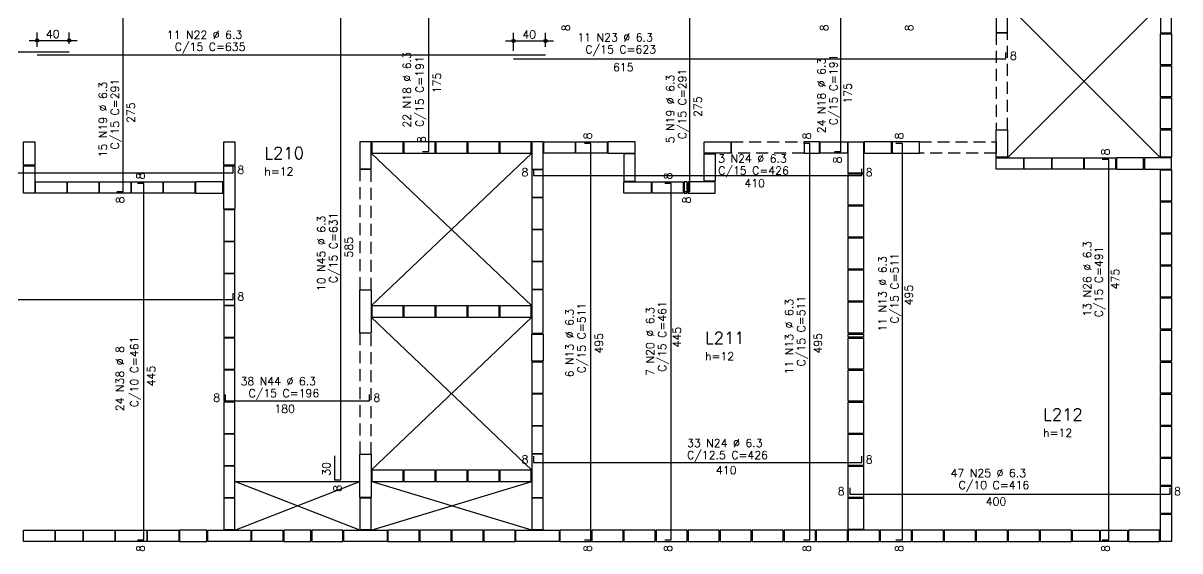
# Model space of a CAD drawing. Extents: x -1 to 121, y -1 to 86.
# Drawn here: x 47.31 to 76.21, y 49.17 to 62.34 of the extents above; entities that cross this region are included whole.
import ezdxf

# ---------------------------------------------------------------- set-up
doc = ezdxf.new("R2010")
doc.units = 0
doc.header["$MEASUREMENT"] = 0
doc.linetypes.add('ESTILO_TQS_0001', pattern=[0.45, 0.3, -0.15])
for name, color, linetype in [('PENA_01', 1, 'CONTINUOUS'), ('PENA_02', 2, 'CONTINUOUS'), ('PENA_03', 3, 'CONTINUOUS'), ('PENA_05', 5, 'CONTINUOUS')]:
    doc.layers.add(name, color=color, linetype=linetype)
doc.styles.get("Standard").update_dxf_attribs({"font": 'ROMANS.SHX'})

msp = doc.modelspace()

# ---------------------------------------------------------------- linework, layer by layer
at = {"layer": 'PENA_01', "linetype": 'Continuous'}
for p, q in [((71.624, 62.781), (71.624, 62.101)), ((71.904, 62.101), (71.904, 62.781)), ((75.724, 62.781), (75.724, 62.101)), ((76.004, 62.101), (76.004, 62.781)), ((47.464, 61.912), (48.664, 61.912)), ((47.664, 61.751), (47.664, 62.112)), ((48.464, 61.824), (48.464, 62.112)), ((59.364, 61.9), (60.564, 61.9)), ((59.564, 61.651), (59.564, 62.1)), ((60.364, 61.751), (60.364, 62.1)), ((71.624, 62.101), (71.904, 62.101)), ((75.724, 62.101), (76.004, 62.101)), ((75.724, 61.301), (75.724, 62.081)), ((75.724, 62.081), (76.004, 62.081)), ((76.004, 62.081), (76.004, 61.301)), ((76.004, 61.301), (75.724, 61.301)), ((75.724, 60.501), (75.724, 61.281)), ((75.724, 61.281), (76.004, 61.281)), ((76.004, 61.281), (76.004, 60.501)), ((76.004, 60.501), (75.724, 60.501)), ((75.724, 59.701), (75.724, 60.481)), ((75.724, 60.481), (76.004, 60.481)), ((76.004, 60.481), (76.004, 59.701)), ((71.624, 59.001), (71.624, 59.681)), ((71.624, 59.681), (71.904, 59.681)), ((71.904, 59.681), (71.904, 59.001)), ((76.004, 59.701), (75.724, 59.701)), ((75.724, 59.001), (75.724, 59.681)), ((75.724, 59.681), (76.004, 59.681)), ((76.004, 59.681), (76.004, 59.001)), ((47.324, 58.801), (47.324, 59.381)), ((47.324, 59.381), (47.604, 59.381)), ((47.604, 59.381), (47.604, 58.801)), ((52.324, 58.801), (52.324, 59.381)), ((52.324, 59.381), (52.604, 59.381)), ((52.604, 59.381), (52.604, 58.801)), ((55.724, 59.381), (55.724, 58.701)), ((56.004, 59.381), (55.724, 59.381)), ((56.004, 58.701), (56.004, 59.381)), ((56.804, 59.381), (56.024, 59.381)), ((56.024, 59.381), (56.024, 59.101)), ((56.804, 59.101), (56.804, 59.381)), ((57.604, 59.381), (56.824, 59.381)), ((56.824, 59.381), (56.824, 59.101)), ((57.604, 59.101), (57.604, 59.381)), ((58.404, 59.381), (57.624, 59.381)), ((57.624, 59.381), (57.624, 59.101)), ((58.404, 59.101), (58.404, 59.381)), ((59.204, 59.381), (58.424, 59.381)), ((58.424, 59.381), (58.424, 59.101)), ((59.204, 59.101), (59.204, 59.381)), ((60.004, 59.381), (59.224, 59.381)), ((59.224, 59.381), (59.224, 59.101)), ((60.004, 59.101), (60.004, 59.381)), ((60.024, 59.381), (60.024, 58.701)), ((60.304, 59.381), (60.024, 59.381)), ((60.304, 58.701), (60.304, 59.381)), ((60.324, 59.381), (61.104, 59.381)), ((60.324, 59.101), (60.324, 59.381)), ((61.104, 59.381), (61.104, 59.101)), ((61.124, 59.381), (61.904, 59.381)), ((61.124, 59.101), (61.124, 59.381)), ((61.904, 59.381), (61.904, 59.101)), ((62.604, 59.381), (61.924, 59.381)), ((61.924, 59.381), (61.924, 59.101)), ((62.604, 59.101), (62.604, 59.381)), ((64.324, 59.381), (65.004, 59.381)), ((64.324, 59.101), (64.324, 59.381)), ((65.004, 59.381), (65.004, 59.101)), ((67.204, 59.381), (66.824, 59.381)), ((66.824, 59.381), (66.824, 59.101)), ((67.204, 59.101), (67.204, 59.381)), ((67.224, 59.381), (67.904, 59.381)), ((67.224, 59.101), (67.224, 59.381)), ((67.904, 59.381), (67.904, 59.101)), ((67.924, 58.601), (67.924, 59.381)), ((67.924, 59.381), (68.304, 59.381)), ((68.304, 59.381), (68.304, 58.601)), ((69.004, 59.381), (68.324, 59.381)), ((68.324, 59.381), (68.324, 59.101)), ((69.004, 59.101), (69.004, 59.381)), ((69.704, 59.381), (69.024, 59.381)), ((69.024, 59.381), (69.024, 59.101)), ((69.704, 59.101), (69.704, 59.381)), ((56.024, 59.101), (56.804, 59.101)), ((56.824, 59.101), (57.604, 59.101)), ((57.624, 59.101), (58.404, 59.101)), ((58.424, 59.101), (59.204, 59.101)), ((59.224, 59.101), (60.004, 59.101)), ((61.104, 59.101), (60.324, 59.101)), ((61.904, 59.101), (61.124, 59.101)), ((61.924, 59.101), (62.604, 59.101)), ((62.324, 59.081), (62.324, 58.401)), ((62.604, 59.081), (62.324, 59.081)), ((62.604, 58.401), (62.604, 59.081)), ((65.004, 59.101), (64.324, 59.101)), ((64.324, 58.401), (64.324, 59.081)), ((64.324, 59.081), (64.604, 59.081)), ((64.604, 59.081), (64.604, 58.401)), ((66.824, 59.101), (67.204, 59.101)), ((67.904, 59.101), (67.224, 59.101)), ((68.324, 59.101), (69.004, 59.101)), ((69.024, 59.101), (69.704, 59.101)), ((71.904, 59.001), (71.624, 59.001)), ((71.624, 58.981), (72.304, 58.981)), ((71.624, 58.701), (71.624, 58.981)), ((72.304, 58.981), (72.304, 58.701)), ((72.324, 58.981), (73.004, 58.981)), ((72.324, 58.701), (72.324, 58.981)), ((73.004, 58.981), (73.004, 58.701)), ((73.024, 58.981), (73.804, 58.981)), ((73.024, 58.701), (73.024, 58.981)), ((73.804, 58.981), (73.804, 58.701)), ((73.824, 58.981), (74.604, 58.981)), ((73.824, 58.701), (73.824, 58.981)), ((74.604, 58.981), (74.604, 58.701)), ((75.304, 58.981), (74.624, 58.981)), ((74.624, 58.981), (74.624, 58.701)), ((75.304, 58.701), (75.304, 58.981)), ((76.004, 58.981), (75.324, 58.981)), ((75.324, 58.981), (75.324, 58.701)), ((76.004, 59.001), (75.724, 59.001)), ((76.004, 58.701), (76.004, 58.981)), ((47.604, 58.801), (47.324, 58.801)), ((47.324, 58.101), (47.324, 58.781)), ((47.324, 58.781), (47.604, 58.781)), ((47.604, 58.781), (47.604, 58.101)), ((52.604, 58.801), (52.324, 58.801)), ((52.324, 57.701), (52.324, 58.781)), ((52.324, 58.781), (52.604, 58.781)), ((52.604, 58.781), (52.604, 57.701)), ((55.724, 58.701), (56.004, 58.701)), ((60.024, 58.701), (60.304, 58.701)), ((60.024, 58.681), (60.024, 58.001)), ((60.304, 58.681), (60.024, 58.681)), ((60.304, 58.001), (60.304, 58.681)), ((72.304, 58.701), (71.624, 58.701)), ((73.004, 58.701), (72.324, 58.701)), ((73.804, 58.701), (73.024, 58.701)), ((74.604, 58.701), (73.824, 58.701)), ((74.624, 58.701), (75.304, 58.701)), ((75.324, 58.701), (76.004, 58.701)), ((75.724, 57.901), (75.724, 58.681)), ((75.724, 58.681), (76.004, 58.681)), ((76.004, 58.681), (76.004, 57.901)), ((47.624, 58.101), (47.624, 58.381)), ((47.624, 58.381), (48.404, 58.381)), ((48.404, 58.381), (48.404, 58.101)), ((48.424, 58.101), (48.424, 58.381)), ((48.424, 58.381), (49.204, 58.381)), ((49.204, 58.381), (49.204, 58.101)), ((49.224, 58.101), (49.224, 58.381)), ((49.224, 58.381), (50.004, 58.381)), ((50.004, 58.381), (50.004, 58.101)), ((50.024, 58.101), (50.024, 58.381)), ((50.024, 58.381), (50.804, 58.381)), ((50.804, 58.381), (50.804, 58.101)), ((50.824, 58.101), (50.824, 58.381)), ((50.824, 58.381), (51.604, 58.381)), ((51.604, 58.381), (51.604, 58.101)), ((52.304, 58.381), (51.624, 58.381)), ((51.624, 58.381), (51.624, 58.101)), ((52.304, 58.101), (52.304, 58.381)), ((62.324, 58.401), (62.604, 58.401)), ((62.324, 58.381), (63.004, 58.381)), ((62.324, 58.101), (62.324, 58.381)), ((63.004, 58.381), (63.004, 58.101)), ((63.024, 58.381), (63.804, 58.381)), ((63.024, 58.101), (63.024, 58.381)), ((63.804, 58.381), (63.804, 58.101)), ((63.904, 58.381), (63.824, 58.381)), ((63.824, 58.381), (63.824, 58.101)), ((63.904, 58.101), (63.904, 58.381)), ((64.604, 58.381), (63.924, 58.381)), ((63.924, 58.381), (63.924, 58.101)), ((64.604, 58.401), (64.324, 58.401)), ((64.604, 58.101), (64.604, 58.381)), ((68.304, 58.601), (67.924, 58.601)), ((67.924, 57.801), (67.924, 58.581)), ((67.924, 58.581), (68.304, 58.581)), ((68.304, 58.581), (68.304, 57.801)), ((47.604, 58.101), (47.324, 58.101)), ((48.404, 58.101), (47.624, 58.101)), ((49.204, 58.101), (48.424, 58.101)), ((50.004, 58.101), (49.224, 58.101)), ((50.804, 58.101), (50.024, 58.101)), ((51.604, 58.101), (50.824, 58.101)), ((51.624, 58.101), (52.304, 58.101)), ((63.004, 58.101), (62.324, 58.101)), ((63.804, 58.101), (63.024, 58.101)), ((63.824, 58.101), (63.904, 58.101)), ((63.924, 58.101), (64.604, 58.101)), ((60.024, 58.001), (60.304, 58.001)), ((60.024, 57.981), (60.024, 57.201)), ((60.304, 57.981), (60.024, 57.981)), ((60.304, 57.201), (60.304, 57.981)), ((68.304, 57.801), (67.924, 57.801)), ((76.004, 57.901), (75.724, 57.901)), ((75.724, 57.101), (75.724, 57.881)), ((75.724, 57.881), (76.004, 57.881)), ((76.004, 57.881), (76.004, 57.101)), ((52.604, 57.701), (52.324, 57.701)), ((52.324, 57.681), (52.324, 56.901)), ((52.604, 57.681), (52.324, 57.681)), ((52.604, 56.901), (52.604, 57.681)), ((67.924, 57.001), (67.924, 57.781)), ((67.924, 57.781), (68.304, 57.781)), ((68.304, 57.781), (68.304, 57.001)), ((60.024, 57.201), (60.304, 57.201)), ((60.024, 57.181), (60.024, 56.401)), ((60.304, 57.181), (60.024, 57.181)), ((60.304, 56.401), (60.304, 57.181)), ((68.304, 57.001), (67.924, 57.001)), ((67.924, 56.201), (67.924, 56.981)), ((67.924, 56.981), (68.304, 56.981)), ((68.304, 56.981), (68.304, 56.201)), ((76.004, 57.101), (75.724, 57.101)), ((75.724, 56.301), (75.724, 57.081)), ((75.724, 57.081), (76.004, 57.081)), ((76.004, 57.081), (76.004, 56.301)), ((52.324, 56.901), (52.604, 56.901)), ((52.324, 56.881), (52.324, 56.101)), ((52.604, 56.881), (52.324, 56.881)), ((52.604, 56.101), (52.604, 56.881)), ((60.024, 56.401), (60.304, 56.401)), ((60.024, 56.381), (60.024, 55.701)), ((60.304, 56.381), (60.024, 56.381)), ((60.304, 55.701), (60.304, 56.381)), ((52.324, 56.101), (52.604, 56.101)), ((52.324, 56.081), (52.324, 55.301)), ((52.604, 56.081), (52.324, 56.081)), ((52.604, 55.301), (52.604, 56.081)), ((68.304, 56.201), (67.924, 56.201)), ((67.924, 55.401), (67.924, 56.181)), ((67.924, 56.181), (68.304, 56.181)), ((68.304, 56.181), (68.304, 55.401)), ((76.004, 56.301), (75.724, 56.301)), ((75.724, 55.501), (75.724, 56.281)), ((75.724, 56.281), (76.004, 56.281)), ((76.004, 56.281), (76.004, 55.501)), ((55.724, 54.601), (55.724, 55.681)), ((55.724, 55.681), (56.004, 55.681)), ((56.004, 55.681), (56.004, 54.601)), ((60.024, 55.701), (60.304, 55.701)), ((60.024, 55.681), (60.024, 54.601)), ((60.304, 55.681), (60.024, 55.681)), ((60.304, 54.601), (60.304, 55.681)), ((76.004, 55.501), (75.724, 55.501)), ((75.724, 54.701), (75.724, 55.481)), ((75.724, 55.481), (76.004, 55.481)), ((76.004, 55.481), (76.004, 54.701)), ((52.324, 55.301), (52.604, 55.301)), ((52.324, 55.281), (52.324, 54.501)), ((52.604, 55.281), (52.324, 55.281)), ((52.604, 54.501), (52.604, 55.281)), ((56.804, 55.281), (56.024, 55.281)), ((56.024, 55.281), (56.024, 55.001)), ((56.804, 55.001), (56.804, 55.281)), ((57.604, 55.281), (56.824, 55.281)), ((56.824, 55.281), (56.824, 55.001)), ((57.604, 55.001), (57.604, 55.281)), ((58.404, 55.281), (57.624, 55.281)), ((57.624, 55.281), (57.624, 55.001)), ((58.404, 55.001), (58.404, 55.281)), ((59.204, 55.281), (58.424, 55.281)), ((58.424, 55.281), (58.424, 55.001)), ((59.204, 55.001), (59.204, 55.281)), ((60.004, 55.281), (59.224, 55.281)), ((59.224, 55.281), (59.224, 55.001)), ((60.004, 55.001), (60.004, 55.281)), ((68.304, 55.401), (67.924, 55.401)), ((67.924, 54.601), (67.924, 55.381)), ((67.924, 55.381), (68.304, 55.381)), ((68.304, 55.381), (68.304, 54.601)), ((56.024, 55.001), (56.804, 55.001)), ((56.824, 55.001), (57.604, 55.001)), ((57.624, 55.001), (58.404, 55.001)), ((58.424, 55.001), (59.204, 55.001)), ((59.224, 55.001), (60.004, 55.001)), ((76.004, 54.701), (75.724, 54.701)), ((75.724, 53.901), (75.724, 54.681)), ((75.724, 54.681), (76.004, 54.681)), ((76.004, 54.681), (76.004, 53.901)), ((52.324, 54.501), (52.604, 54.501)), ((52.324, 54.481), (52.324, 53.701)), ((52.604, 54.481), (52.324, 54.481)), ((52.604, 53.701), (52.604, 54.481)), ((56.004, 54.601), (55.724, 54.601)), ((60.024, 54.601), (60.304, 54.601)), ((60.024, 53.901), (60.024, 54.581)), ((60.024, 54.581), (60.304, 54.581)), ((60.304, 54.581), (60.304, 53.901)), ((68.304, 54.601), (67.924, 54.601)), ((67.924, 54.501), (67.924, 54.581)), ((67.924, 54.581), (68.304, 54.581)), ((68.304, 54.501), (67.924, 54.501)), ((67.924, 53.701), (67.924, 54.481)), ((67.924, 54.481), (68.304, 54.481)), ((68.304, 54.581), (68.304, 54.501)), ((68.304, 54.481), (68.304, 53.701)), ((60.304, 53.901), (60.024, 53.901)), ((60.024, 53.881), (60.024, 53.101)), ((60.304, 53.881), (60.024, 53.881)), ((60.304, 53.101), (60.304, 53.881)), ((76.004, 53.901), (75.724, 53.901)), ((75.724, 53.101), (75.724, 53.881)), ((75.724, 53.881), (76.004, 53.881)), ((76.004, 53.881), (76.004, 53.101)), ((52.324, 53.701), (52.604, 53.701)), ((52.324, 53.681), (52.324, 52.901)), ((52.604, 53.681), (52.324, 53.681)), ((52.604, 52.901), (52.604, 53.681)), ((68.304, 53.701), (67.924, 53.701)), ((67.924, 52.901), (67.924, 53.681)), ((67.924, 53.681), (68.304, 53.681)), ((68.304, 53.681), (68.304, 52.901)), ((52.324, 52.901), (52.604, 52.901)), ((52.324, 52.881), (52.324, 52.101)), ((52.604, 52.881), (52.324, 52.881)), ((52.604, 52.101), (52.604, 52.881)), ((60.024, 53.101), (60.304, 53.101)), ((60.024, 53.081), (60.024, 52.301)), ((60.304, 53.081), (60.024, 53.081)), ((60.304, 52.301), (60.304, 53.081)), ((68.304, 52.901), (67.924, 52.901)), ((67.924, 52.101), (67.924, 52.881)), ((67.924, 52.881), (68.304, 52.881)), ((68.304, 52.881), (68.304, 52.101)), ((76.004, 53.101), (75.724, 53.101)), ((75.724, 52.301), (75.724, 53.081)), ((75.724, 53.081), (76.004, 53.081)), ((76.004, 53.081), (76.004, 52.301)), ((52.324, 52.101), (52.604, 52.101)), ((52.324, 52.081), (52.324, 51.301)), ((52.604, 52.081), (52.324, 52.081)), ((52.604, 51.301), (52.604, 52.081)), ((60.024, 52.301), (60.304, 52.301)), ((60.024, 52.281), (60.024, 51.601)), ((60.304, 52.281), (60.024, 52.281)), ((60.304, 51.601), (60.304, 52.281)), ((68.304, 52.101), (67.924, 52.101)), ((67.924, 51.301), (67.924, 52.081)), ((67.924, 52.081), (68.304, 52.081)), ((68.304, 52.081), (68.304, 51.301)), ((76.004, 52.301), (75.724, 52.301)), ((75.724, 51.501), (75.724, 52.281)), ((75.724, 52.281), (76.004, 52.281)), ((76.004, 52.281), (76.004, 51.501)), ((55.724, 50.501), (55.724, 51.581)), ((55.724, 51.581), (56.004, 51.581)), ((56.004, 51.581), (56.004, 50.501)), ((60.024, 51.601), (60.304, 51.601)), ((60.024, 51.581), (60.024, 50.501)), ((60.304, 51.581), (60.024, 51.581)), ((60.304, 50.501), (60.304, 51.581)), ((76.004, 51.501), (75.724, 51.501)), ((75.724, 50.801), (75.724, 51.481)), ((75.724, 51.481), (76.004, 51.481)), ((76.004, 51.481), (76.004, 50.801)), ((52.324, 51.301), (52.604, 51.301)), ((52.324, 51.281), (52.324, 50.501)), ((52.604, 51.281), (52.324, 51.281)), ((52.604, 50.501), (52.604, 51.281)), ((56.804, 51.181), (56.024, 51.181)), ((56.024, 51.181), (56.024, 50.901)), ((56.804, 50.901), (56.804, 51.181)), ((57.604, 51.181), (56.824, 51.181)), ((56.824, 51.181), (56.824, 50.901)), ((57.604, 50.901), (57.604, 51.181)), ((58.404, 51.181), (57.624, 51.181)), ((57.624, 51.181), (57.624, 50.901)), ((58.404, 50.901), (58.404, 51.181)), ((59.204, 51.181), (58.424, 51.181)), ((58.424, 51.181), (58.424, 50.901)), ((59.204, 50.901), (59.204, 51.181)), ((60.004, 51.181), (59.224, 51.181)), ((59.224, 51.181), (59.224, 50.901)), ((60.004, 50.901), (60.004, 51.181)), ((68.304, 51.301), (67.924, 51.301)), ((67.924, 50.501), (67.924, 51.281)), ((67.924, 51.281), (68.304, 51.281)), ((68.304, 51.281), (68.304, 50.501)), ((56.024, 50.901), (56.804, 50.901)), ((56.824, 50.901), (57.604, 50.901)), ((57.624, 50.901), (58.404, 50.901)), ((58.424, 50.901), (59.204, 50.901)), ((59.224, 50.901), (60.004, 50.901)), ((76.004, 50.801), (75.724, 50.801)), ((75.724, 50.101), (75.724, 50.781)), ((75.724, 50.781), (76.004, 50.781)), ((76.004, 50.781), (76.004, 50.101)), ((52.324, 50.501), (52.604, 50.501)), ((52.324, 50.481), (52.324, 49.701)), ((52.604, 50.481), (52.324, 50.481)), ((52.604, 49.701), (52.604, 50.481)), ((56.004, 50.501), (55.724, 50.501)), ((55.724, 50.481), (55.724, 49.701)), ((56.004, 50.481), (55.724, 50.481)), ((56.004, 49.701), (56.004, 50.481)), ((60.024, 50.501), (60.304, 50.501)), ((60.024, 50.481), (60.024, 49.701)), ((60.304, 50.481), (60.024, 50.481)), ((60.304, 49.701), (60.304, 50.481)), ((68.304, 50.501), (67.924, 50.501)), ((67.924, 49.701), (67.924, 50.481)), ((67.924, 50.481), (68.304, 50.481)), ((68.304, 50.481), (68.304, 49.701)), ((76.004, 50.101), (75.724, 50.101)), ((75.724, 49.401), (75.724, 50.081)), ((75.724, 50.081), (76.004, 50.081)), ((76.004, 50.081), (76.004, 49.401)), ((52.324, 49.701), (52.604, 49.701)), ((55.724, 49.701), (56.004, 49.701)), ((60.024, 49.701), (60.304, 49.701)), ((68.304, 49.701), (67.924, 49.701)), ((47.324, 49.681), (48.104, 49.681)), ((47.324, 49.401), (47.324, 49.681)), ((48.104, 49.681), (48.104, 49.401)), ((48.124, 49.681), (48.804, 49.681)), ((48.124, 49.401), (48.124, 49.681)), ((48.804, 49.681), (48.804, 49.401)), ((48.824, 49.681), (49.604, 49.681)), ((48.824, 49.401), (48.824, 49.681)), ((49.604, 49.681), (49.604, 49.401)), ((49.624, 49.681), (50.404, 49.681)), ((49.624, 49.401), (49.624, 49.681)), ((50.404, 49.681), (50.404, 49.401)), ((50.424, 49.681), (51.204, 49.681)), ((50.424, 49.401), (50.424, 49.681)), ((51.204, 49.681), (51.204, 49.401)), ((51.904, 49.681), (51.224, 49.681)), ((51.224, 49.681), (51.224, 49.401)), ((51.904, 49.401), (51.904, 49.681)), ((51.924, 49.401), (51.924, 49.681)), ((51.924, 49.681), (53.004, 49.681)), ((53.004, 49.681), (53.004, 49.401)), ((53.024, 49.681), (53.804, 49.681)), ((53.024, 49.401), (53.024, 49.681)), ((53.804, 49.681), (53.804, 49.401)), ((54.504, 49.681), (53.824, 49.681)), ((53.824, 49.681), (53.824, 49.401)), ((54.504, 49.401), (54.504, 49.681)), ((55.304, 49.681), (54.524, 49.681)), ((54.524, 49.681), (54.524, 49.401)), ((55.304, 49.401), (55.304, 49.681)), ((55.324, 49.401), (55.324, 49.681)), ((55.324, 49.681), (56.404, 49.681)), ((56.404, 49.681), (56.404, 49.401)), ((57.204, 49.681), (56.424, 49.681)), ((56.424, 49.681), (56.424, 49.401)), ((57.204, 49.401), (57.204, 49.681)), ((58.004, 49.681), (57.224, 49.681)), ((57.224, 49.681), (57.224, 49.401)), ((58.004, 49.401), (58.004, 49.681)), ((58.804, 49.681), (58.024, 49.681)), ((58.024, 49.681), (58.024, 49.401)), ((58.804, 49.401), (58.804, 49.681)), ((59.604, 49.681), (58.824, 49.681)), ((58.824, 49.681), (58.824, 49.401)), ((59.604, 49.401), (59.604, 49.681)), ((59.624, 49.401), (59.624, 49.681)), ((59.624, 49.681), (60.704, 49.681)), ((60.704, 49.681), (60.704, 49.401)), ((61.504, 49.681), (60.724, 49.681)), ((60.724, 49.681), (60.724, 49.401)), ((61.504, 49.401), (61.504, 49.681)), ((62.304, 49.681), (61.524, 49.681)), ((61.524, 49.681), (61.524, 49.401)), ((62.304, 49.401), (62.304, 49.681)), ((63.104, 49.681), (62.324, 49.681)), ((62.324, 49.681), (62.324, 49.401)), ((63.104, 49.401), (63.104, 49.681)), ((63.904, 49.681), (63.124, 49.681)), ((63.124, 49.681), (63.124, 49.401)), ((63.904, 49.401), (63.904, 49.681)), ((64.704, 49.681), (63.924, 49.681)), ((63.924, 49.681), (63.924, 49.401)), ((64.704, 49.401), (64.704, 49.681)), ((65.504, 49.681), (64.724, 49.681)), ((64.724, 49.681), (64.724, 49.401)), ((65.504, 49.401), (65.504, 49.681)), ((66.304, 49.681), (65.524, 49.681)), ((65.524, 49.681), (65.524, 49.401)), ((66.304, 49.401), (66.304, 49.681)), ((67.104, 49.681), (66.324, 49.681)), ((66.324, 49.681), (66.324, 49.401)), ((67.104, 49.401), (67.104, 49.681)), ((67.904, 49.681), (67.124, 49.681)), ((67.124, 49.681), (67.124, 49.401)), ((67.904, 49.401), (67.904, 49.681)), ((68.704, 49.681), (67.924, 49.681)), ((67.924, 49.681), (67.924, 49.401)), ((68.704, 49.401), (68.704, 49.681)), ((69.504, 49.681), (68.724, 49.681)), ((68.724, 49.681), (68.724, 49.401)), ((69.504, 49.401), (69.504, 49.681)), ((70.304, 49.681), (69.524, 49.681)), ((69.524, 49.681), (69.524, 49.401)), ((70.304, 49.401), (70.304, 49.681)), ((71.104, 49.681), (70.324, 49.681)), ((70.324, 49.681), (70.324, 49.401)), ((71.104, 49.401), (71.104, 49.681)), ((71.904, 49.681), (71.124, 49.681)), ((71.124, 49.681), (71.124, 49.401)), ((71.904, 49.401), (71.904, 49.681)), ((72.704, 49.681), (71.924, 49.681)), ((71.924, 49.681), (71.924, 49.401)), ((72.704, 49.401), (72.704, 49.681)), ((73.504, 49.681), (72.724, 49.681)), ((72.724, 49.681), (72.724, 49.401)), ((73.504, 49.401), (73.504, 49.681)), ((73.524, 49.401), (73.524, 49.681)), ((73.524, 49.681), (74.204, 49.681)), ((74.204, 49.681), (74.204, 49.401)), ((74.224, 49.401), (74.224, 49.681)), ((74.224, 49.681), (74.904, 49.681)), ((74.904, 49.681), (74.904, 49.401)), ((75.704, 49.681), (74.924, 49.681)), ((74.924, 49.681), (74.924, 49.401)), ((75.704, 49.401), (75.704, 49.681)), ((48.104, 49.401), (47.324, 49.401)), ((48.804, 49.401), (48.124, 49.401)), ((49.604, 49.401), (48.824, 49.401)), ((50.404, 49.401), (49.624, 49.401)), ((51.204, 49.401), (50.424, 49.401)), ((51.224, 49.401), (51.904, 49.401)), ((53.004, 49.401), (51.924, 49.401)), ((53.804, 49.401), (53.024, 49.401)), ((53.824, 49.401), (54.504, 49.401)), ((54.524, 49.401), (55.304, 49.401)), ((56.404, 49.401), (55.324, 49.401)), ((56.424, 49.401), (57.204, 49.401)), ((57.224, 49.401), (58.004, 49.401)), ((58.024, 49.401), (58.804, 49.401)), ((58.824, 49.401), (59.604, 49.401)), ((60.704, 49.401), (59.624, 49.401)), ((60.724, 49.401), (61.504, 49.401)), ((61.524, 49.401), (62.304, 49.401)), ((62.324, 49.401), (63.104, 49.401)), ((63.124, 49.401), (63.904, 49.401)), ((63.924, 49.401), (64.704, 49.401)), ((64.724, 49.401), (65.504, 49.401)), ((65.524, 49.401), (66.304, 49.401)), ((66.324, 49.401), (67.104, 49.401)), ((67.124, 49.401), (67.904, 49.401)), ((67.924, 49.401), (68.704, 49.401)), ((68.724, 49.401), (69.504, 49.401)), ((69.524, 49.401), (70.304, 49.401)), ((70.324, 49.401), (71.104, 49.401)), ((71.124, 49.401), (71.904, 49.401)), ((71.924, 49.401), (72.704, 49.401)), ((72.724, 49.401), (73.504, 49.401)), ((74.204, 49.401), (73.524, 49.401)), ((74.904, 49.401), (74.224, 49.401)), ((74.924, 49.401), (75.704, 49.401)), ((76.004, 49.401), (75.724, 49.401))]:
    msp.add_line(p, q, dxfattribs=at)
at = {"layer": 'PENA_01', "linetype": 'ESTILO_TQS_0001'}
for points in [[(71.624, 62.101), (71.624, 59.681), (71.904, 59.681), (71.904, 62.101), (71.624, 62.101)], [(65.004, 59.381), (66.824, 59.381), (66.824, 59.101), (65.004, 59.101), (65.004, 59.381)], [(69.704, 59.381), (71.624, 59.381), (71.624, 59.101), (69.704, 59.101), (69.704, 59.381)], [(55.724, 58.701), (55.724, 55.681), (56.004, 55.681), (56.004, 58.701), (55.724, 58.701)], [(55.724, 54.601), (55.724, 51.581), (56.004, 51.581), (56.004, 54.601), (55.724, 54.601)]]:
    msp.add_lwpolyline(points, dxfattribs=at)
at = {"layer": 'PENA_02', "linetype": 'Continuous'}
for centre, radius in [((47.664, 61.912), 0.04), ((47.664, 61.912), 0.02), ((48.464, 61.912), 0.04), ((48.464, 61.912), 0.02), ((59.564, 61.9), 0.04), ((59.564, 61.9), 0.02), ((60.364, 61.9), 0.04), ((60.364, 61.9), 0.02)]:
    msp.add_circle(centre, radius, dxfattribs=at)
at = {"layer": 'PENA_03', "linetype": 'Continuous'}
for p, q in [((71.904, 58.981), (75.724, 62.801)), ((71.904, 62.801), (75.724, 58.981)), ((47.664, 61.551), (47.664, 61.551)), ((48.464, 61.624), (48.464, 61.624)), ((60.364, 61.551), (60.364, 61.551)), ((59.564, 61.451), (59.564, 61.451)), ((60.024, 55.281), (56.004, 59.101)), ((56.004, 55.281), (60.024, 59.101)), ((60.024, 51.181), (56.004, 55.001)), ((56.004, 51.181), (60.024, 55.001)), ((55.724, 49.681), (52.604, 50.901)), ((52.604, 49.681), (55.724, 50.901)), ((52.604, 50.901), (55.724, 50.901)), ((60.024, 49.681), (56.004, 50.901)), ((56.004, 49.681), (60.024, 50.901))]:
    msp.add_line(p, q, dxfattribs=at)
at = {"layer": 'PENA_05', "linetype": 'Continuous'}
for p, q in [((49.814, 58.141), (49.814, 63.641)), ((63.969, 58.141), (63.969, 63.641)), ((55.249, 50.941), (55.249, 62.641)), ((57.45, 59.141), (57.45, 62.641)), ((67.74, 59.141), (67.74, 62.641)), ((35.764, 61.624), (48.464, 61.624)), ((47.664, 61.551), (60.364, 61.551)), ((71.864, 61.451), (71.864, 61.611)), ((59.564, 61.451), (71.864, 61.451)), ((61.498, 59.341), (61.338, 59.341)), ((61.498, 49.441), (61.498, 59.341)), ((66.97, 59.341), (66.81, 59.341)), ((66.97, 49.441), (66.97, 59.341)), ((69.277, 59.341), (69.117, 59.341)), ((69.277, 49.441), (69.277, 59.341)), ((57.29, 59.141), (57.45, 59.141)), ((67.58, 59.141), (67.74, 59.141)), ((52.564, 58.603), (52.564, 58.763)), ((60.064, 58.702), (60.064, 58.542)), ((68.264, 58.542), (68.264, 58.702)), ((74.432, 58.941), (74.272, 58.941)), ((74.432, 49.441), (74.432, 58.941)), ((40.164, 58.603), (52.564, 58.603)), ((60.064, 58.542), (68.264, 58.542)), ((49.654, 58.141), (49.814, 58.141)), ((50.33, 58.341), (50.17, 58.341)), ((50.33, 49.441), (50.33, 58.341)), ((63.504, 58.341), (63.344, 58.341)), ((63.504, 49.441), (63.504, 58.341)), ((63.809, 58.141), (63.969, 58.141)), ((52.564, 55.44), (52.564, 55.6)), ((40.164, 55.44), (52.564, 55.44)), ((52.364, 53.071), (52.364, 52.911)), ((52.364, 52.911), (55.964, 52.911)), ((55.964, 52.911), (55.964, 53.071)), ((55.089, 51.541), (55.089, 50.941)), ((60.064, 51.529), (60.064, 51.369)), ((68.264, 51.369), (68.264, 51.529)), ((60.064, 51.369), (68.264, 51.369)), ((55.089, 50.941), (55.249, 50.941)), ((67.964, 50.739), (67.964, 50.579)), ((67.964, 50.579), (75.964, 50.579)), ((75.964, 50.579), (75.964, 50.739)), ((50.17, 49.441), (50.33, 49.441)), ((61.338, 49.441), (61.498, 49.441)), ((63.344, 49.441), (63.504, 49.441)), ((66.81, 49.441), (66.97, 49.441)), ((69.117, 49.441), (69.277, 49.441)), ((74.272, 49.441), (74.432, 49.441))]:
    msp.add_line(p, q, dxfattribs=at)

# ---------------------------------------------------------------- texts
at = {"layer": 'PENA_03', "linetype": 'Continuous'}
for s, height, p in [('40', 0.2, (47.884, 61.972)), ('11 N22 %%c 6.3', 0.2, (50.903, 61.952)), ('40', 0.2, (59.784, 61.96)), ('C/15 C=635', 0.2, (51.103, 61.652)), ('11 N23 %%c 6.3', 0.2, (61.159, 61.888)), ('C/15 C=623', 0.2, (61.359, 61.588)), ('8', 0.2, (71.964, 61.431)), ('615', 0.2, (62.049, 61.142)), ('L210', 0.3, (53.338, 58.95)), ('3 N24 %%c 6.3', 0.2, (64.677, 58.862)), ('8', 0.2, (52.664, 58.583)), ('h=12', 0.2, (53.338, 58.542)), ('8', 0.2, (59.764, 58.522)), ('C/15 C=426', 0.2, (64.677, 58.562)), ('8', 0.2, (68.364, 58.522)), ('410', 0.2, (65.331, 58.247)), ('8', 0.2, (52.664, 55.42)), ('L211', 0.3, (64.347, 54.334)), ('h=12', 0.2, (64.347, 53.926)), ('38 N44 %%c 6.3', 0.2, (52.745, 53.303)), ('C/15 C=196', 0.2, (52.945, 53.003)), ('8', 0.2, (52.064, 52.891)), ('8', 0.2, (56.064, 52.891)), ('180', 0.2, (53.59, 52.614)), ('L212', 0.3, (72.793, 52.423)), ('h=12', 0.2, (72.793, 52.015)), ('33 N24 %%c 6.3', 0.2, (63.899, 51.759)), ('8', 0.2, (59.764, 51.349)), ('C/12.5 C=426', 0.2, (63.899, 51.459)), ('8', 0.2, (68.364, 51.349)), ('410', 0.2, (64.621, 51.081)), ('47 N25 %%c 6.3', 0.2, (70.483, 51.008)), ('C/10 C=416', 0.2, (70.683, 50.708)), ('8', 0.2, (67.664, 50.559)), ('8', 0.2, (76.064, 50.559)), ('400', 0.2, (71.361, 50.299))]:
    msp.add_text(s, height=height, dxfattribs=at).set_placement(p)
for s, p in [('8', (60.974, 62.141)), ('8', (67.426, 62.141)), ('8', (69.545, 62.141)), ('22 N18 %%c 6.3', (57.001, 59.734)), ('C/15 C=191', (57.319, 59.753)), ('24 N18 %%c 6.3', (67.355, 59.594)), ('C/15 C=191', (67.655, 59.794)), ('175', (57.75, 60.591)), ('5 N19 %%c 6.3', (63.58, 59.342)), ('C/15 C=291', (63.88, 59.442)), ('15 N19 %%c 6.3', (49.407, 58.991)), ('C/15 C=291', (49.707, 59.191)), ('175', (68.012, 60.333)), ('275', (64.266, 60.001)), ('275', (50.106, 59.851)), ('8', (61.518, 59.441)), ('8', (66.99, 59.441)), ('8', (69.297, 59.441)), ('8', (57.367, 59.352)), ('8', (67.76, 58.841)), ('8', (74.452, 59.041)), ('8', (50.35, 58.441)), ('8', (63.524, 58.441)), ('8', (49.834, 57.841)), ('8', (63.989, 57.841)), ('10 N45 %%c 6.3', (54.863, 55.651)), ('C/15 C=631', (55.163, 55.851)), ('585', (55.549, 56.491)), ('13 N26 %%c 6.3', (73.997, 55.013)), ('C/15 C=491', (74.283, 55.001)), ('11 N13 %%c 6.3', (68.884, 54.64)), ('C/15 C=511', (69.184, 54.84)), ('475', (74.693, 55.696)), ('495', (69.539, 55.295)), ('C/15 C=511', (61.364, 53.599)), ('7 N20 %%c 6.3', (63.075, 53.537)), ('C/15 C=461', (63.375, 53.637)), ('11 N13 %%c 6.3', (66.548, 53.572)), ('C/15 C=511', (66.848, 53.772)), ('6 N13 %%c 6.3', (61.064, 53.499)), ('445', (63.746, 54.245)), ('C/10 C=461', (50.191, 52.752)), ('495', (61.798, 54.091)), ('495', (67.27, 54.091)), ('24 N38 %%c 8', (49.831, 52.652)), ('445', (50.613, 53.273)), ('30', (54.989, 51.041)), ('8', (55.269, 50.641)), ('8', (50.35, 49.141)), ('8', (61.518, 49.141)), ('8', (63.524, 49.141)), ('8', (66.99, 49.141)), ('8', (69.297, 49.141)), ('8', (74.452, 49.141))]:
    msp.add_text(s, height=0.2, rotation=90, dxfattribs=at).set_placement(p)

doc.saveas('drawing.dxf')
